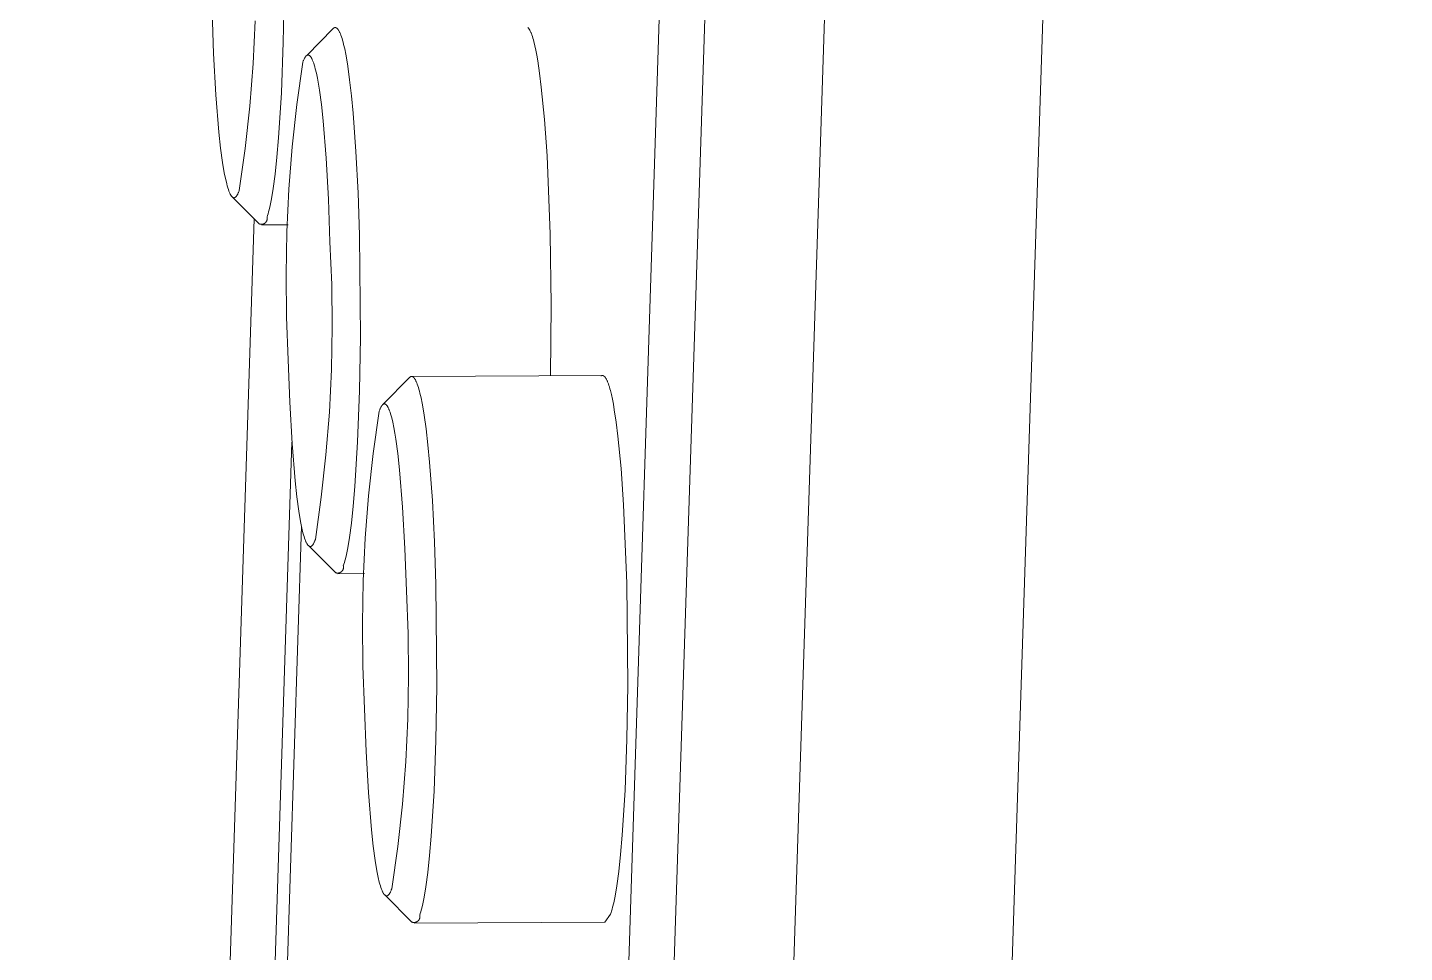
# Model space of a CAD drawing. Header units: millimetres. Extents: x 492 to 7139, y 278 to 5201.
# Drawn here: x 6151.29 to 6175.46, y 3296.74 to 3312.97 of the extents above; entities that cross this region are included whole.
import ezdxf

# ---------------------------------------------------------------- set-up
doc = ezdxf.new("R2010")
doc.units = ezdxf.units.MM
doc.layers.add('ZANO_R', color=7, linetype='Continuous', lineweight=0)

msp = doc.modelspace()

# ---------------------------------------------------------------- linework, layer by layer
at = {"layer": 'ZANO_R'}
for p, q in [((6168.821, 3512.785), (6157.357, 3157.392)), ((6158.049, 3154.169), (6169.523, 3509.694)), ((6175.463, 3508.997), (6163.938, 3153.459)), ((6160.119, 3153.435), (6171.612, 3508.985)), ((6155.797, 3313.651), (6155.781, 3312.711)), ((6154.558, 3312.51), (6154.532, 3313.254)), ((6155.288, 3313.083), (6155.252, 3312.336)), ((6156.659, 3312.952), (6156.661, 3312.954)), ((6156.661, 3312.954), (6156.664, 3312.956)), ((6156.664, 3312.956), (6156.666, 3312.958)), ((6156.666, 3312.958), (6156.668, 3312.959)), ((6156.668, 3312.959), (6156.67, 3312.961)), ((6156.67, 3312.961), (6156.673, 3312.962)), ((6156.673, 3312.962), (6156.675, 3312.963)), ((6156.675, 3312.963), (6156.677, 3312.964)), ((6156.677, 3312.964), (6156.679, 3312.965)), ((6156.679, 3312.965), (6156.682, 3312.966)), ((6156.682, 3312.966), (6156.684, 3312.966)), ((6156.684, 3312.966), (6156.686, 3312.967)), ((6156.686, 3312.967), (6156.688, 3312.967)), ((6156.688, 3312.967), (6156.691, 3312.967)), ((6156.691, 3312.967), (6156.693, 3312.967)), ((6156.693, 3312.967), (6156.695, 3312.967)), ((6156.695, 3312.967), (6156.697, 3312.967)), ((6156.697, 3312.967), (6156.7, 3312.966)), ((6156.7, 3312.966), (6156.702, 3312.966)), ((6156.702, 3312.966), (6156.704, 3312.965)), ((6156.704, 3312.965), (6156.707, 3312.964)), ((6156.707, 3312.964), (6156.709, 3312.964)), ((6156.709, 3312.964), (6156.711, 3312.962)), ((6156.711, 3312.962), (6156.714, 3312.961)), ((6156.714, 3312.961), (6156.716, 3312.96)), ((6156.716, 3312.96), (6156.718, 3312.958)), ((6156.718, 3312.958), (6156.72, 3312.957)), ((6156.72, 3312.957), (6156.723, 3312.955)), ((6156.723, 3312.955), (6156.725, 3312.953)), ((6160.077, 3312.966), (6160.074, 3312.968)), ((6160.079, 3312.964), (6160.077, 3312.966)), ((6160.081, 3312.961), (6160.079, 3312.964)), ((6160.083, 3312.959), (6160.081, 3312.961)), ((6160.085, 3312.956), (6160.083, 3312.959)), ((6160.088, 3312.954), (6160.085, 3312.956)), ((6156.193, 3312.479), (6156.655, 3312.948)), ((6156.655, 3312.948), (6156.657, 3312.95)), ((6156.657, 3312.95), (6156.659, 3312.952)), ((6156.725, 3312.953), (6156.727, 3312.951)), ((6156.727, 3312.951), (6156.73, 3312.949)), ((6156.73, 3312.949), (6156.732, 3312.946)), ((6156.732, 3312.946), (6156.734, 3312.944)), ((6156.734, 3312.944), (6156.737, 3312.941)), ((6156.737, 3312.941), (6156.739, 3312.938)), ((6156.739, 3312.938), (6156.741, 3312.935)), ((6156.741, 3312.935), (6156.744, 3312.932)), ((6156.744, 3312.932), (6156.746, 3312.929)), ((6156.746, 3312.929), (6156.749, 3312.925)), ((6156.749, 3312.925), (6156.751, 3312.922)), ((6156.751, 3312.922), (6156.753, 3312.918)), ((6156.753, 3312.918), (6156.756, 3312.914)), ((6156.756, 3312.914), (6156.76, 3312.906)), ((6156.76, 3312.906), (6156.765, 3312.897)), ((6156.765, 3312.897), (6156.77, 3312.888)), ((6156.77, 3312.888), (6156.774, 3312.878)), ((6156.774, 3312.878), (6156.779, 3312.867)), ((6156.779, 3312.867), (6156.784, 3312.856)), ((6156.784, 3312.856), (6156.793, 3312.831)), ((6156.793, 3312.831), (6156.803, 3312.804)), ((6156.803, 3312.804), (6156.812, 3312.775)), ((6156.812, 3312.775), (6156.822, 3312.743)), ((6156.822, 3312.743), (6156.831, 3312.709)), ((6160.09, 3312.951), (6160.088, 3312.954)), ((6160.092, 3312.948), (6160.09, 3312.951)), ((6160.094, 3312.945), (6160.092, 3312.948)), ((6160.096, 3312.941), (6160.094, 3312.945)), ((6160.101, 3312.935), (6160.096, 3312.941)), ((6160.105, 3312.927), (6160.101, 3312.935)), ((6160.11, 3312.919), (6160.105, 3312.927)), ((6160.114, 3312.911), (6160.11, 3312.919)), ((6160.118, 3312.902), (6160.114, 3312.911)), ((6160.123, 3312.893), (6160.118, 3312.902)), ((6160.127, 3312.883), (6160.123, 3312.893)), ((6160.132, 3312.872), (6160.127, 3312.883)), ((6160.136, 3312.861), (6160.132, 3312.872)), ((6160.145, 3312.837), (6160.136, 3312.861)), ((6160.154, 3312.811), (6160.145, 3312.837)), ((6160.162, 3312.783), (6160.154, 3312.811)), ((6160.171, 3312.753), (6160.162, 3312.783)), ((6160.18, 3312.72), (6160.171, 3312.753)), ((6160.197, 3312.649), (6160.18, 3312.72)), ((6154.598, 3311.787), (6154.558, 3312.51)), ((6155.781, 3312.711), (6155.748, 3311.819)), ((6156.182, 3312.469), (6156.185, 3312.471)), ((6156.185, 3312.471), (6156.187, 3312.473)), ((6156.187, 3312.473), (6156.189, 3312.475)), ((6156.189, 3312.475), (6156.191, 3312.476)), ((6156.191, 3312.476), (6156.194, 3312.478)), ((6156.194, 3312.478), (6156.196, 3312.479)), ((6156.196, 3312.479), (6156.198, 3312.481)), ((6156.198, 3312.481), (6156.2, 3312.482)), ((6156.2, 3312.482), (6156.203, 3312.483)), ((6156.203, 3312.483), (6156.205, 3312.484)), ((6156.205, 3312.484), (6156.207, 3312.484)), ((6156.207, 3312.484), (6156.209, 3312.485)), ((6156.209, 3312.485), (6156.212, 3312.485)), ((6156.212, 3312.485), (6156.214, 3312.486)), ((6156.214, 3312.486), (6156.216, 3312.486)), ((6156.216, 3312.486), (6156.219, 3312.486)), ((6156.219, 3312.486), (6156.221, 3312.485)), ((6156.221, 3312.485), (6156.223, 3312.485)), ((6156.223, 3312.485), (6156.225, 3312.484)), ((6156.225, 3312.484), (6156.228, 3312.484)), ((6156.228, 3312.484), (6156.23, 3312.483)), ((6156.23, 3312.483), (6156.232, 3312.482)), ((6156.232, 3312.482), (6156.235, 3312.481)), ((6156.235, 3312.481), (6156.237, 3312.479)), ((6156.237, 3312.479), (6156.239, 3312.478)), ((6156.239, 3312.478), (6156.242, 3312.476)), ((6156.242, 3312.476), (6156.244, 3312.474)), ((6156.244, 3312.474), (6156.246, 3312.472)), ((6156.246, 3312.472), (6156.249, 3312.47)), ((6156.831, 3312.709), (6156.84, 3312.672)), ((6156.84, 3312.672), (6156.859, 3312.591)), ((6156.859, 3312.591), (6156.877, 3312.501)), ((6156.877, 3312.501), (6156.895, 3312.401)), ((6160.215, 3312.569), (6160.197, 3312.649)), ((6160.232, 3312.481), (6160.215, 3312.569)), ((6160.248, 3312.384), (6160.232, 3312.481)), ((6155.252, 3312.336), (6155.192, 3311.59)), ((6156.021, 3311.618), (6156.125, 3312.359)), ((6156.125, 3312.359), (6156.133, 3312.381)), ((6156.133, 3312.381), (6156.137, 3312.391)), ((6156.137, 3312.391), (6156.142, 3312.401)), ((6156.142, 3312.401), (6156.146, 3312.411)), ((6156.146, 3312.411), (6156.15, 3312.419)), ((6156.15, 3312.419), (6156.154, 3312.428)), ((6156.154, 3312.428), (6156.158, 3312.435)), ((6156.158, 3312.435), (6156.161, 3312.439)), ((6156.161, 3312.439), (6156.163, 3312.443)), ((6156.163, 3312.443), (6156.165, 3312.446)), ((6156.165, 3312.446), (6156.167, 3312.449)), ((6156.167, 3312.449), (6156.169, 3312.453)), ((6156.169, 3312.453), (6156.171, 3312.456)), ((6156.171, 3312.456), (6156.174, 3312.458)), ((6156.174, 3312.458), (6156.176, 3312.461)), ((6156.176, 3312.461), (6156.178, 3312.464)), ((6156.178, 3312.464), (6156.18, 3312.466)), ((6156.18, 3312.466), (6156.182, 3312.469)), ((6156.249, 3312.47), (6156.251, 3312.468)), ((6156.251, 3312.468), (6156.253, 3312.465)), ((6156.253, 3312.465), (6156.256, 3312.463)), ((6156.256, 3312.463), (6156.258, 3312.46)), ((6156.258, 3312.46), (6156.26, 3312.457)), ((6156.26, 3312.457), (6156.263, 3312.454)), ((6156.263, 3312.454), (6156.265, 3312.45)), ((6156.265, 3312.45), (6156.268, 3312.447)), ((6156.268, 3312.447), (6156.27, 3312.443)), ((6156.27, 3312.443), (6156.272, 3312.439)), ((6156.272, 3312.439), (6156.275, 3312.435)), ((6156.275, 3312.435), (6156.277, 3312.431)), ((6156.277, 3312.431), (6156.282, 3312.422)), ((6156.282, 3312.422), (6156.286, 3312.413)), ((6156.286, 3312.413), (6156.291, 3312.402)), ((6156.291, 3312.402), (6156.296, 3312.391)), ((6156.296, 3312.391), (6156.301, 3312.38)), ((6156.301, 3312.38), (6156.305, 3312.368)), ((6156.305, 3312.368), (6156.315, 3312.341)), ((6156.315, 3312.341), (6156.324, 3312.311)), ((6156.324, 3312.311), (6156.334, 3312.279)), ((6156.334, 3312.279), (6156.343, 3312.244)), ((6156.343, 3312.244), (6156.362, 3312.165)), ((6156.895, 3312.401), (6156.912, 3312.292)), ((6156.912, 3312.292), (6156.946, 3312.047)), ((6160.281, 3312.168), (6160.248, 3312.384)), ((6156.362, 3312.165), (6156.38, 3312.076)), ((6156.38, 3312.076), (6156.398, 3311.976)), ((6156.946, 3312.047), (6156.978, 3311.771)), ((6160.311, 3311.922), (6160.281, 3312.168)), ((6154.651, 3311.134), (6154.598, 3311.787)), ((6155.748, 3311.819), (6155.699, 3311.031)), ((6156.398, 3311.976), (6156.416, 3311.866)), ((6156.416, 3311.866), (6156.45, 3311.616)), ((6156.978, 3311.771), (6157.007, 3311.466)), ((6160.366, 3311.356), (6160.311, 3311.922)), ((6155.192, 3311.59), (6155.111, 3310.847)), ((6155.939, 3310.875), (6156.021, 3311.618)), ((6156.45, 3311.616), (6156.481, 3311.331)), ((6156.481, 3311.331), (6156.535, 3310.677)), ((6157.007, 3311.466), (6157.057, 3310.793)), ((6160.411, 3310.716), (6160.366, 3311.356)), ((6154.682, 3310.849), (6154.651, 3311.134)), ((6155.699, 3311.031), (6155.669, 3310.691)), ((6154.716, 3310.6), (6154.682, 3310.849)), ((6155.111, 3310.847), (6155.006, 3310.106)), ((6155.88, 3310.129), (6155.939, 3310.875)), ((6157.057, 3310.793), (6157.095, 3310.066)), ((6154.734, 3310.489), (6154.716, 3310.6)), ((6155.669, 3310.691), (6155.637, 3310.393)), ((6156.535, 3310.677), (6156.575, 3309.953)), ((6160.468, 3309.342), (6160.411, 3310.716)), ((6154.752, 3310.389), (6154.734, 3310.489)), ((6154.77, 3310.3), (6154.752, 3310.389)), ((6154.789, 3310.222), (6154.77, 3310.3)), ((6155.637, 3310.393), (6155.603, 3310.14)), ((6154.798, 3310.187), (6154.789, 3310.222)), ((6154.808, 3310.154), (6154.798, 3310.187)), ((6154.817, 3310.125), (6154.808, 3310.154)), ((6154.826, 3310.098), (6154.817, 3310.125)), ((6154.831, 3310.086), (6154.826, 3310.098)), ((6154.836, 3310.074), (6154.831, 3310.086)), ((6154.841, 3310.063), (6154.836, 3310.074)), ((6154.845, 3310.053), (6154.841, 3310.063)), ((6154.85, 3310.043), (6154.845, 3310.053)), ((6154.986, 3310.055), (6154.982, 3310.046)), ((6154.99, 3310.064), (6154.986, 3310.055)), ((6154.994, 3310.074), (6154.99, 3310.064)), ((6154.998, 3310.084), (6154.994, 3310.074)), ((6155.006, 3310.106), (6154.998, 3310.084)), ((6155.603, 3310.14), (6155.586, 3310.029)), ((6155.843, 3309.381), (6155.88, 3310.129)), ((6157.095, 3310.066), (6157.12, 3309.326)), ((6154.855, 3310.035), (6154.85, 3310.043)), ((6154.857, 3310.03), (6154.855, 3310.035)), ((6154.86, 3310.026), (6154.857, 3310.03)), ((6154.862, 3310.023), (6154.86, 3310.026)), ((6154.864, 3310.019), (6154.862, 3310.023)), ((6154.867, 3310.015), (6154.864, 3310.019)), ((6154.869, 3310.012), (6154.867, 3310.015)), ((6154.871, 3310.009), (6154.869, 3310.012)), ((6154.874, 3310.006), (6154.871, 3310.009)), ((6154.876, 3310.003), (6154.874, 3310.006)), ((6154.878, 3310), (6154.876, 3310.003)), ((6154.881, 3309.998), (6154.878, 3310)), ((6154.883, 3309.996), (6154.881, 3309.998)), ((6155.358, 3309.522), (6154.883, 3309.996)), ((6154.885, 3309.993), (6154.883, 3309.996)), ((6154.888, 3309.991), (6154.885, 3309.993)), ((6154.89, 3309.99), (6154.888, 3309.991)), ((6154.892, 3309.988), (6154.89, 3309.99)), ((6154.895, 3309.986), (6154.892, 3309.988)), ((6154.897, 3309.985), (6154.895, 3309.986)), ((6154.899, 3309.984), (6154.897, 3309.985)), ((6154.902, 3309.983), (6154.899, 3309.984)), ((6154.904, 3309.982), (6154.902, 3309.983)), ((6154.906, 3309.981), (6154.904, 3309.982)), ((6154.909, 3309.981), (6154.906, 3309.981)), ((6154.911, 3309.98), (6154.909, 3309.981)), ((6154.913, 3309.98), (6154.911, 3309.98)), ((6154.916, 3309.98), (6154.913, 3309.98)), ((6154.918, 3309.98), (6154.916, 3309.98)), ((6154.92, 3309.98), (6154.918, 3309.98)), ((6154.922, 3309.981), (6154.92, 3309.98)), ((6154.925, 3309.981), (6154.922, 3309.981)), ((6154.927, 3309.982), (6154.925, 3309.981)), ((6154.929, 3309.983), (6154.927, 3309.982)), ((6154.931, 3309.984), (6154.929, 3309.983)), ((6154.934, 3309.985), (6154.931, 3309.984)), ((6154.936, 3309.986), (6154.934, 3309.985)), ((6154.938, 3309.988), (6154.936, 3309.986)), ((6154.94, 3309.989), (6154.938, 3309.988)), ((6154.943, 3309.991), (6154.94, 3309.989)), ((6154.945, 3309.993), (6154.943, 3309.991)), ((6154.947, 3309.995), (6154.945, 3309.993)), ((6154.949, 3309.997), (6154.947, 3309.995)), ((6154.951, 3309.999), (6154.949, 3309.997)), ((6154.954, 3310.002), (6154.951, 3309.999)), ((6154.956, 3310.004), (6154.954, 3310.002)), ((6154.958, 3310.007), (6154.956, 3310.004)), ((6154.96, 3310.01), (6154.958, 3310.007)), ((6154.962, 3310.013), (6154.96, 3310.01)), ((6154.965, 3310.016), (6154.962, 3310.013)), ((6154.967, 3310.019), (6154.965, 3310.016)), ((6154.969, 3310.023), (6154.967, 3310.019)), ((6154.971, 3310.026), (6154.969, 3310.023)), ((6154.973, 3310.03), (6154.971, 3310.026)), ((6154.977, 3310.038), (6154.973, 3310.03)), ((6154.982, 3310.046), (6154.977, 3310.038)), ((6155.55, 3309.843), (6155.532, 3309.766)), ((6155.568, 3309.931), (6155.55, 3309.843)), ((6155.586, 3310.029), (6155.568, 3309.931)), ((6156.575, 3309.953), (6156.601, 3309.208)), ((6155.269, 3309.611), (6151.292, 3185.685)), ((6155.487, 3309.567), (6155.488, 3309.57)), ((6155.488, 3309.57), (6155.49, 3309.574)), ((6155.49, 3309.574), (6155.491, 3309.577)), ((6155.491, 3309.577), (6155.493, 3309.58)), ((6155.493, 3309.58), (6155.494, 3309.583)), ((6155.494, 3309.583), (6155.495, 3309.587)), ((6155.495, 3309.587), (6155.496, 3309.59)), ((6155.505, 3309.67), (6155.496, 3309.644)), ((6155.497, 3309.64), (6155.496, 3309.644)), ((6155.496, 3309.59), (6155.497, 3309.594)), ((6155.498, 3309.637), (6155.497, 3309.64)), ((6155.497, 3309.594), (6155.498, 3309.597)), ((6155.499, 3309.633), (6155.498, 3309.637)), ((6155.498, 3309.601), (6155.499, 3309.604)), ((6155.498, 3309.597), (6155.498, 3309.601)), ((6155.499, 3309.63), (6155.499, 3309.633)), ((6155.499, 3309.626), (6155.499, 3309.63)), ((6155.5, 3309.622), (6155.499, 3309.626)), ((6155.499, 3309.608), (6155.5, 3309.612)), ((6155.499, 3309.604), (6155.499, 3309.608)), ((6155.5, 3309.619), (6155.5, 3309.622)), ((6155.5, 3309.615), (6155.5, 3309.619)), ((6155.5, 3309.612), (6155.5, 3309.615)), ((6155.514, 3309.7), (6155.505, 3309.67)), ((6155.523, 3309.731), (6155.514, 3309.7)), ((6155.532, 3309.766), (6155.523, 3309.731)), ((6155.359, 3309.521), (6155.363, 3309.52)), ((6155.363, 3309.52), (6155.366, 3309.519)), ((6155.366, 3309.519), (6155.37, 3309.518)), ((6155.37, 3309.518), (6155.373, 3309.517)), ((6155.373, 3309.517), (6155.377, 3309.516)), ((6155.377, 3309.516), (6155.38, 3309.515)), ((6155.38, 3309.515), (6155.384, 3309.515)), ((6155.384, 3309.515), (6155.387, 3309.515)), ((6155.387, 3309.515), (6155.391, 3309.514)), ((6155.391, 3309.514), (6155.395, 3309.514)), ((6155.395, 3309.514), (6155.398, 3309.514)), ((6155.398, 3309.514), (6155.402, 3309.514)), ((6155.867, 3309.506), (6155.401, 3309.504)), ((6155.402, 3309.514), (6155.405, 3309.515)), ((6155.405, 3309.515), (6155.409, 3309.515)), ((6155.409, 3309.515), (6155.412, 3309.515)), ((6155.412, 3309.515), (6155.416, 3309.516)), ((6155.416, 3309.516), (6155.419, 3309.517)), ((6155.419, 3309.517), (6155.423, 3309.518)), ((6155.423, 3309.518), (6155.426, 3309.519)), ((6155.426, 3309.519), (6155.43, 3309.52)), ((6155.43, 3309.52), (6155.433, 3309.521)), ((6155.433, 3309.521), (6155.437, 3309.522)), ((6155.437, 3309.522), (6155.44, 3309.524)), ((6155.44, 3309.524), (6155.443, 3309.525)), ((6155.443, 3309.525), (6155.446, 3309.527)), ((6155.446, 3309.527), (6155.449, 3309.529)), ((6155.449, 3309.529), (6155.452, 3309.531)), ((6155.452, 3309.531), (6155.455, 3309.533)), ((6155.455, 3309.533), (6155.458, 3309.535)), ((6155.458, 3309.535), (6155.461, 3309.537)), ((6155.461, 3309.537), (6155.464, 3309.539)), ((6155.464, 3309.539), (6155.467, 3309.542)), ((6155.467, 3309.542), (6155.469, 3309.544)), ((6155.469, 3309.544), (6155.472, 3309.547)), ((6155.472, 3309.547), (6155.474, 3309.55)), ((6155.474, 3309.55), (6155.476, 3309.552)), ((6155.476, 3309.552), (6155.479, 3309.555)), ((6155.479, 3309.555), (6155.481, 3309.558)), ((6155.481, 3309.558), (6155.483, 3309.561)), ((6155.483, 3309.561), (6155.485, 3309.564)), ((6155.485, 3309.564), (6155.487, 3309.567)), ((6155.829, 3308.633), (6155.843, 3309.381)), ((6160.486, 3308.099), (6160.468, 3309.342)), ((6156.601, 3309.208), (6156.632, 3308.46)), ((6157.12, 3309.326), (6157.136, 3307.532)), ((6155.838, 3307.885), (6155.829, 3308.633)), ((6156.632, 3308.46), (6156.641, 3307.712)), ((6155.869, 3307.137), (6155.838, 3307.885)), ((6160.475, 3306.856), (6160.486, 3308.099)), ((6156.641, 3307.712), (6156.627, 3306.964)), ((6157.136, 3307.532), (6157.121, 3306.592)), ((6155.895, 3306.393), (6155.869, 3307.137)), ((6156.627, 3306.964), (6156.591, 3306.216)), ((6157.533, 3306.355), (6157.996, 3306.825)), ((6157.996, 3306.825), (6157.998, 3306.827)), ((6157.998, 3306.827), (6158, 3306.829)), ((6158, 3306.829), (6158.002, 3306.831)), ((6158.002, 3306.831), (6158.004, 3306.833)), ((6158.004, 3306.833), (6158.007, 3306.834)), ((6158.007, 3306.834), (6158.009, 3306.836)), ((6158.009, 3306.836), (6158.011, 3306.837)), ((6158.011, 3306.837), (6158.013, 3306.838)), ((6158.013, 3306.838), (6158.016, 3306.84)), ((6158.016, 3306.84), (6158.018, 3306.841)), ((6158.018, 3306.841), (6158.02, 3306.841)), ((6158.02, 3306.841), (6158.022, 3306.842)), ((6158.022, 3306.842), (6158.025, 3306.843)), ((6158.025, 3306.843), (6158.027, 3306.843)), ((6158.027, 3306.843), (6158.029, 3306.844)), ((6158.029, 3306.844), (6158.031, 3306.844)), ((6158.031, 3306.844), (6158.034, 3306.844)), ((6158.034, 3306.844), (6158.036, 3306.844)), ((6158.036, 3306.844), (6158.038, 3306.843)), ((6158.038, 3306.843), (6158.041, 3306.843)), ((6158.039, 3306.844), (6161.384, 3306.86)), ((6158.041, 3306.843), (6158.043, 3306.843)), ((6158.043, 3306.843), (6158.045, 3306.842)), ((6158.045, 3306.842), (6158.047, 3306.841)), ((6158.047, 3306.841), (6158.05, 3306.84)), ((6158.05, 3306.84), (6158.052, 3306.839)), ((6158.052, 3306.839), (6158.054, 3306.838)), ((6158.054, 3306.838), (6158.057, 3306.837)), ((6158.057, 3306.837), (6158.059, 3306.835)), ((6158.059, 3306.835), (6158.061, 3306.833)), ((6158.061, 3306.833), (6158.064, 3306.832)), ((6158.064, 3306.832), (6158.066, 3306.83)), ((6158.066, 3306.83), (6158.068, 3306.828)), ((6158.068, 3306.828), (6158.071, 3306.825)), ((6158.071, 3306.825), (6158.073, 3306.823)), ((6158.073, 3306.823), (6158.075, 3306.82)), ((6158.075, 3306.82), (6158.078, 3306.818)), ((6158.078, 3306.818), (6158.08, 3306.815)), ((6158.08, 3306.815), (6158.082, 3306.812)), ((6158.082, 3306.812), (6158.085, 3306.809)), ((6158.085, 3306.809), (6158.087, 3306.805)), ((6158.087, 3306.805), (6158.089, 3306.802)), ((6158.089, 3306.802), (6158.092, 3306.798)), ((6158.092, 3306.798), (6158.094, 3306.795)), ((6158.094, 3306.795), (6158.097, 3306.791)), ((6158.097, 3306.791), (6158.101, 3306.783)), ((6158.101, 3306.783), (6158.106, 3306.774)), ((6158.106, 3306.774), (6158.111, 3306.764)), ((6158.111, 3306.764), (6158.115, 3306.754)), ((6158.115, 3306.754), (6158.12, 3306.744)), ((6158.12, 3306.744), (6158.125, 3306.732)), ((6158.125, 3306.732), (6158.134, 3306.708)), ((6158.134, 3306.708), (6158.144, 3306.681)), ((6158.144, 3306.681), (6158.153, 3306.652)), ((6161.36, 3306.853), (6161.359, 3306.852)), ((6161.362, 3306.854), (6161.36, 3306.853)), ((6161.363, 3306.854), (6161.362, 3306.854)), ((6161.364, 3306.855), (6161.363, 3306.854)), ((6161.366, 3306.856), (6161.364, 3306.855)), ((6161.367, 3306.856), (6161.366, 3306.856)), ((6161.368, 3306.857), (6161.367, 3306.856)), ((6161.37, 3306.858), (6161.368, 3306.857)), ((6161.371, 3306.858), (6161.37, 3306.858)), ((6161.373, 3306.859), (6161.371, 3306.858)), ((6161.374, 3306.859), (6161.373, 3306.859)), ((6161.376, 3306.859), (6161.374, 3306.859)), ((6161.377, 3306.86), (6161.376, 3306.859)), ((6161.379, 3306.86), (6161.377, 3306.86)), ((6161.386, 3306.86), (6161.384, 3306.86)), ((6161.388, 3306.86), (6161.386, 3306.86)), ((6161.39, 3306.86), (6161.388, 3306.86)), ((6161.392, 3306.859), (6161.39, 3306.86)), ((6161.394, 3306.859), (6161.392, 3306.859)), ((6161.396, 3306.858), (6161.394, 3306.859)), ((6161.399, 3306.857), (6161.396, 3306.858)), ((6161.401, 3306.856), (6161.399, 3306.857)), ((6161.403, 3306.855), (6161.401, 3306.856)), ((6161.405, 3306.854), (6161.403, 3306.855)), ((6161.407, 3306.853), (6161.405, 3306.854)), ((6161.409, 3306.851), (6161.407, 3306.853)), ((6161.412, 3306.85), (6161.409, 3306.851)), ((6161.414, 3306.848), (6161.412, 3306.85)), ((6161.416, 3306.846), (6161.414, 3306.848)), ((6161.418, 3306.845), (6161.416, 3306.846)), ((6161.42, 3306.842), (6161.418, 3306.845)), ((6161.423, 3306.84), (6161.42, 3306.842)), ((6161.425, 3306.838), (6161.423, 3306.84)), ((6161.427, 3306.836), (6161.425, 3306.838)), ((6161.429, 3306.833), (6161.427, 3306.836)), ((6161.431, 3306.83), (6161.429, 3306.833)), ((6161.434, 3306.827), (6161.431, 3306.83)), ((6161.436, 3306.825), (6161.434, 3306.827)), ((6161.438, 3306.821), (6161.436, 3306.825)), ((6161.44, 3306.818), (6161.438, 3306.821)), ((6161.445, 3306.811), (6161.44, 3306.818)), ((6161.449, 3306.804), (6161.445, 3306.811)), ((6161.453, 3306.796), (6161.449, 3306.804)), ((6161.458, 3306.788), (6161.453, 3306.796)), ((6161.462, 3306.779), (6161.458, 3306.788)), ((6161.467, 3306.769), (6161.462, 3306.779)), ((6161.471, 3306.759), (6161.467, 3306.769)), ((6161.475, 3306.749), (6161.471, 3306.759)), ((6161.48, 3306.738), (6161.475, 3306.749)), ((6161.489, 3306.714), (6161.48, 3306.738)), ((6161.498, 3306.688), (6161.489, 3306.714)), ((6161.506, 3306.66), (6161.498, 3306.688)), ((6157.121, 3306.592), (6157.087, 3305.698)), ((6158.153, 3306.652), (6158.163, 3306.62)), ((6158.163, 3306.62), (6158.172, 3306.585)), ((6158.172, 3306.585), (6158.181, 3306.549)), ((6158.181, 3306.549), (6158.2, 3306.468)), ((6158.2, 3306.468), (6158.218, 3306.377)), ((6161.515, 3306.629), (6161.506, 3306.66)), ((6161.524, 3306.597), (6161.515, 3306.629)), ((6161.541, 3306.525), (6161.524, 3306.597)), ((6161.559, 3306.445), (6161.541, 3306.525)), ((6161.576, 3306.357), (6161.559, 3306.445)), ((6155.935, 3305.669), (6155.895, 3306.393)), ((6156.591, 3306.216), (6156.531, 3305.47)), ((6157.361, 3305.494), (6157.466, 3306.236)), ((6157.466, 3306.236), (6157.474, 3306.258)), ((6157.474, 3306.258), (6157.478, 3306.268)), ((6157.478, 3306.268), (6157.482, 3306.278)), ((6157.482, 3306.278), (6157.486, 3306.287)), ((6157.486, 3306.287), (6157.49, 3306.296)), ((6157.49, 3306.296), (6157.495, 3306.304)), ((6157.495, 3306.304), (6157.499, 3306.312)), ((6157.499, 3306.312), (6157.501, 3306.315)), ((6157.501, 3306.315), (6157.503, 3306.319)), ((6157.503, 3306.319), (6157.505, 3306.322)), ((6157.505, 3306.322), (6157.508, 3306.326)), ((6157.508, 3306.326), (6157.51, 3306.329)), ((6157.51, 3306.329), (6157.512, 3306.332)), ((6157.512, 3306.332), (6157.514, 3306.335)), ((6157.514, 3306.335), (6157.516, 3306.337)), ((6157.516, 3306.337), (6157.519, 3306.34)), ((6157.519, 3306.34), (6157.521, 3306.343)), ((6157.521, 3306.343), (6157.523, 3306.345)), ((6157.523, 3306.345), (6157.525, 3306.347)), ((6157.525, 3306.347), (6157.527, 3306.349)), ((6157.527, 3306.349), (6157.53, 3306.351)), ((6157.53, 3306.351), (6157.532, 3306.353)), ((6157.532, 3306.353), (6157.534, 3306.354)), ((6157.534, 3306.354), (6157.536, 3306.356)), ((6157.536, 3306.356), (6157.539, 3306.357)), ((6157.539, 3306.357), (6157.541, 3306.358)), ((6157.541, 3306.358), (6157.543, 3306.359)), ((6157.543, 3306.359), (6157.545, 3306.36)), ((6157.545, 3306.36), (6157.548, 3306.361)), ((6157.548, 3306.361), (6157.55, 3306.361)), ((6157.55, 3306.361), (6157.552, 3306.361)), ((6157.552, 3306.361), (6157.555, 3306.362)), ((6157.555, 3306.362), (6157.557, 3306.362)), ((6157.557, 3306.362), (6157.559, 3306.362)), ((6157.559, 3306.362), (6157.561, 3306.361)), ((6157.561, 3306.361), (6157.564, 3306.361)), ((6157.564, 3306.361), (6157.566, 3306.361)), ((6157.566, 3306.361), (6157.568, 3306.36)), ((6157.568, 3306.36), (6157.571, 3306.359)), ((6157.571, 3306.359), (6157.573, 3306.358)), ((6157.573, 3306.358), (6157.575, 3306.357)), ((6157.575, 3306.357), (6157.578, 3306.355)), ((6157.578, 3306.355), (6157.58, 3306.354)), ((6157.58, 3306.354), (6157.582, 3306.352)), ((6157.582, 3306.352), (6157.585, 3306.35)), ((6157.585, 3306.35), (6157.587, 3306.348)), ((6157.587, 3306.348), (6157.589, 3306.346)), ((6157.589, 3306.346), (6157.592, 3306.344)), ((6157.592, 3306.344), (6157.594, 3306.341)), ((6157.594, 3306.341), (6157.596, 3306.339)), ((6157.596, 3306.339), (6157.599, 3306.336)), ((6157.599, 3306.336), (6157.601, 3306.333)), ((6157.601, 3306.333), (6157.604, 3306.33)), ((6157.604, 3306.33), (6157.606, 3306.326)), ((6157.606, 3306.326), (6157.608, 3306.323)), ((6157.608, 3306.323), (6157.611, 3306.319)), ((6157.611, 3306.319), (6157.613, 3306.315)), ((6157.613, 3306.315), (6157.615, 3306.311)), ((6157.615, 3306.311), (6157.618, 3306.307)), ((6157.618, 3306.307), (6157.622, 3306.298)), ((6157.622, 3306.298), (6157.627, 3306.288)), ((6157.627, 3306.288), (6157.632, 3306.278)), ((6157.632, 3306.278), (6157.637, 3306.267)), ((6157.637, 3306.267), (6157.641, 3306.256)), ((6157.641, 3306.256), (6157.646, 3306.243)), ((6157.646, 3306.243), (6157.656, 3306.216)), ((6157.656, 3306.216), (6157.665, 3306.187)), ((6157.665, 3306.187), (6157.675, 3306.155)), ((6158.218, 3306.377), (6158.236, 3306.277)), ((6158.236, 3306.277), (6158.254, 3306.167)), ((6161.592, 3306.26), (6161.576, 3306.357)), ((6161.625, 3306.044), (6161.592, 3306.26)), ((6157.675, 3306.155), (6157.684, 3306.119)), ((6157.684, 3306.119), (6157.703, 3306.041)), ((6157.703, 3306.041), (6157.721, 3305.951)), ((6157.721, 3305.951), (6157.739, 3305.851)), ((6158.254, 3306.167), (6158.288, 3305.923)), ((6161.656, 3305.798), (6161.625, 3306.044)), ((6157.739, 3305.851), (6157.757, 3305.741)), ((6157.757, 3305.741), (6157.791, 3305.49)), ((6158.288, 3305.923), (6158.319, 3305.646)), ((6161.711, 3305.231), (6161.656, 3305.798)), ((6151.977, 3182.486), (6155.934, 3305.693)), ((6155.989, 3305.015), (6155.935, 3305.669)), ((6156.531, 3305.47), (6156.449, 3304.726)), ((6157.087, 3305.698), (6157.038, 3304.91)), ((6157.279, 3304.75), (6157.361, 3305.494)), ((6157.791, 3305.49), (6157.822, 3305.205)), ((6158.319, 3305.646), (6158.349, 3305.341)), ((6158.349, 3305.341), (6158.399, 3304.666)), ((6161.756, 3304.59), (6161.711, 3305.231)), ((6156.02, 3304.73), (6155.989, 3305.015)), ((6157.822, 3305.205), (6157.876, 3304.55)), ((6157.038, 3304.91), (6157.009, 3304.57)), ((6157.22, 3304.004), (6157.279, 3304.75)), ((6156.054, 3304.48), (6156.02, 3304.73)), ((6156.449, 3304.726), (6156.345, 3303.985)), ((6157.009, 3304.57), (6156.977, 3304.272)), ((6157.876, 3304.55), (6157.916, 3303.825)), ((6158.399, 3304.666), (6158.436, 3303.939)), ((6161.813, 3303.214), (6161.756, 3304.59)), ((6156.072, 3304.37), (6156.054, 3304.48)), ((6156.09, 3304.27), (6156.072, 3304.37)), ((6156.108, 3304.18), (6156.09, 3304.27)), ((6156.977, 3304.272), (6156.943, 3304.018)), ((6156.1, 3304.218), (6152.188, 3182.395)), ((6156.127, 3304.102), (6156.108, 3304.18)), ((6156.136, 3304.067), (6156.127, 3304.102)), ((6156.146, 3304.034), (6156.136, 3304.067)), ((6156.155, 3304.005), (6156.146, 3304.034)), ((6156.943, 3304.018), (6156.925, 3303.908)), ((6156.165, 3303.978), (6156.155, 3304.005)), ((6156.169, 3303.966), (6156.165, 3303.978)), ((6156.174, 3303.954), (6156.169, 3303.966)), ((6156.179, 3303.943), (6156.174, 3303.954)), ((6156.184, 3303.933), (6156.179, 3303.943)), ((6156.188, 3303.923), (6156.184, 3303.933)), ((6156.193, 3303.914), (6156.188, 3303.923)), ((6156.195, 3303.91), (6156.193, 3303.914)), ((6156.198, 3303.906), (6156.195, 3303.91)), ((6156.2, 3303.902), (6156.198, 3303.906)), ((6156.203, 3303.898), (6156.2, 3303.902)), ((6156.205, 3303.895), (6156.203, 3303.898)), ((6156.207, 3303.892), (6156.205, 3303.895)), ((6156.21, 3303.888), (6156.207, 3303.892)), ((6156.212, 3303.885), (6156.21, 3303.888)), ((6156.214, 3303.883), (6156.212, 3303.885)), ((6156.217, 3303.88), (6156.214, 3303.883)), ((6156.219, 3303.877), (6156.217, 3303.88)), ((6156.221, 3303.875), (6156.219, 3303.877)), ((6156.697, 3303.401), (6156.221, 3303.875)), ((6156.224, 3303.873), (6156.221, 3303.875)), ((6156.226, 3303.871), (6156.224, 3303.873)), ((6156.228, 3303.869), (6156.226, 3303.871)), ((6156.231, 3303.867), (6156.228, 3303.869)), ((6156.233, 3303.866), (6156.231, 3303.867)), ((6156.235, 3303.864), (6156.233, 3303.866)), ((6156.238, 3303.863), (6156.235, 3303.864)), ((6156.24, 3303.862), (6156.238, 3303.863)), ((6156.242, 3303.861), (6156.24, 3303.862)), ((6156.245, 3303.861), (6156.242, 3303.861)), ((6156.247, 3303.86), (6156.245, 3303.861)), ((6156.249, 3303.86), (6156.247, 3303.86)), ((6156.252, 3303.859), (6156.249, 3303.86)), ((6156.254, 3303.859), (6156.252, 3303.859)), ((6156.256, 3303.859), (6156.254, 3303.859)), ((6156.258, 3303.86), (6156.256, 3303.859)), ((6156.261, 3303.86), (6156.258, 3303.86)), ((6156.263, 3303.861), (6156.261, 3303.86)), ((6156.265, 3303.861), (6156.263, 3303.861)), ((6156.268, 3303.862), (6156.265, 3303.861)), ((6156.27, 3303.863), (6156.268, 3303.862)), ((6156.272, 3303.864), (6156.27, 3303.863)), ((6156.274, 3303.865), (6156.272, 3303.864)), ((6156.277, 3303.867), (6156.274, 3303.865)), ((6156.279, 3303.868), (6156.277, 3303.867)), ((6156.281, 3303.87), (6156.279, 3303.868)), ((6156.283, 3303.872), (6156.281, 3303.87)), ((6156.285, 3303.874), (6156.283, 3303.872)), ((6156.288, 3303.876), (6156.285, 3303.874)), ((6156.29, 3303.879), (6156.288, 3303.876)), ((6156.292, 3303.881), (6156.29, 3303.879)), ((6156.294, 3303.884), (6156.292, 3303.881)), ((6156.296, 3303.886), (6156.294, 3303.884)), ((6156.299, 3303.889), (6156.296, 3303.886)), ((6156.301, 3303.892), (6156.299, 3303.889)), ((6156.303, 3303.895), (6156.301, 3303.892)), ((6156.305, 3303.899), (6156.303, 3303.895)), ((6156.307, 3303.902), (6156.305, 3303.899)), ((6156.309, 3303.906), (6156.307, 3303.902)), ((6156.312, 3303.909), (6156.309, 3303.906)), ((6156.316, 3303.917), (6156.312, 3303.909)), ((6156.32, 3303.925), (6156.316, 3303.917)), ((6156.324, 3303.934), (6156.32, 3303.925)), ((6156.329, 3303.943), (6156.324, 3303.934)), ((6156.333, 3303.953), (6156.329, 3303.943)), ((6156.337, 3303.963), (6156.333, 3303.953)), ((6156.345, 3303.985), (6156.337, 3303.963)), ((6156.907, 3303.809), (6156.889, 3303.721)), ((6156.925, 3303.908), (6156.907, 3303.809)), ((6157.183, 3303.256), (6157.22, 3304.004)), ((6157.916, 3303.825), (6157.942, 3303.08)), ((6158.436, 3303.939), (6158.462, 3303.197)), ((6156.844, 3303.549), (6156.835, 3303.522)), ((6156.853, 3303.578), (6156.844, 3303.549)), ((6156.862, 3303.61), (6156.853, 3303.578)), ((6156.871, 3303.644), (6156.862, 3303.61)), ((6156.889, 3303.721), (6156.871, 3303.644)), ((6156.698, 3303.4), (6156.701, 3303.399)), ((6156.701, 3303.399), (6156.705, 3303.398)), ((6156.705, 3303.398), (6156.708, 3303.397)), ((6156.708, 3303.397), (6156.712, 3303.396)), ((6156.712, 3303.396), (6156.715, 3303.395)), ((6156.715, 3303.395), (6156.719, 3303.394)), ((6156.719, 3303.394), (6156.722, 3303.394)), ((6156.722, 3303.394), (6156.726, 3303.393)), ((6156.726, 3303.393), (6156.73, 3303.393)), ((6156.73, 3303.393), (6156.733, 3303.393)), ((6156.733, 3303.393), (6156.737, 3303.393)), ((6156.737, 3303.393), (6156.74, 3303.393)), ((6157.207, 3303.385), (6156.739, 3303.382)), ((6156.74, 3303.393), (6156.744, 3303.393)), ((6156.744, 3303.393), (6156.748, 3303.394)), ((6156.748, 3303.394), (6156.751, 3303.394)), ((6156.751, 3303.394), (6156.755, 3303.395)), ((6156.755, 3303.395), (6156.758, 3303.396)), ((6156.758, 3303.396), (6156.762, 3303.396)), ((6156.762, 3303.396), (6156.765, 3303.397)), ((6156.765, 3303.397), (6156.769, 3303.399)), ((6156.769, 3303.399), (6156.772, 3303.4)), ((6156.772, 3303.4), (6156.775, 3303.401)), ((6156.775, 3303.401), (6156.779, 3303.403)), ((6156.779, 3303.403), (6156.782, 3303.404)), ((6156.782, 3303.404), (6156.785, 3303.406)), ((6156.785, 3303.406), (6156.788, 3303.408)), ((6156.788, 3303.408), (6156.791, 3303.409)), ((6156.791, 3303.409), (6156.794, 3303.411)), ((6156.794, 3303.411), (6156.797, 3303.414)), ((6156.797, 3303.414), (6156.8, 3303.416)), ((6156.8, 3303.416), (6156.803, 3303.418)), ((6156.803, 3303.418), (6156.805, 3303.42)), ((6156.805, 3303.42), (6156.808, 3303.423)), ((6156.808, 3303.423), (6156.81, 3303.426)), ((6156.81, 3303.426), (6156.813, 3303.428)), ((6156.813, 3303.428), (6156.815, 3303.431)), ((6156.815, 3303.431), (6156.817, 3303.434)), ((6156.817, 3303.434), (6156.82, 3303.437)), ((6156.82, 3303.437), (6156.822, 3303.44)), ((6156.822, 3303.44), (6156.824, 3303.443)), ((6156.824, 3303.443), (6156.825, 3303.446)), ((6156.825, 3303.446), (6156.827, 3303.449)), ((6156.827, 3303.449), (6156.829, 3303.452)), ((6156.829, 3303.452), (6156.83, 3303.455)), ((6156.83, 3303.455), (6156.832, 3303.459)), ((6156.832, 3303.459), (6156.833, 3303.462)), ((6156.833, 3303.462), (6156.834, 3303.466)), ((6156.834, 3303.466), (6156.835, 3303.469)), ((6156.836, 3303.519), (6156.835, 3303.522)), ((6156.835, 3303.469), (6156.836, 3303.472)), ((6156.837, 3303.515), (6156.836, 3303.519)), ((6156.836, 3303.472), (6156.837, 3303.476)), ((6156.838, 3303.512), (6156.837, 3303.515)), ((6156.837, 3303.479), (6156.838, 3303.483)), ((6156.837, 3303.476), (6156.837, 3303.479)), ((6156.838, 3303.508), (6156.838, 3303.512)), ((6156.838, 3303.505), (6156.838, 3303.508)), ((6156.839, 3303.501), (6156.838, 3303.505)), ((6156.838, 3303.49), (6156.839, 3303.494)), ((6156.838, 3303.487), (6156.838, 3303.49)), ((6156.838, 3303.483), (6156.838, 3303.487)), ((6156.839, 3303.497), (6156.839, 3303.501)), ((6156.839, 3303.494), (6156.839, 3303.497)), ((6157.169, 3302.507), (6157.183, 3303.256)), ((6157.942, 3303.08), (6157.974, 3302.332)), ((6158.462, 3303.197), (6158.478, 3301.402)), ((6161.829, 3301.419), (6161.813, 3303.214)), ((6157.178, 3301.758), (6157.169, 3302.507)), ((6157.974, 3302.332), (6157.982, 3301.583)), ((6157.209, 3301.01), (6157.178, 3301.758)), ((6157.982, 3301.583), (6157.969, 3300.834)), ((6158.478, 3301.402), (6158.462, 3300.461)), ((6161.814, 3300.478), (6161.829, 3301.419)), ((6157.235, 3300.265), (6157.209, 3301.01)), ((6157.969, 3300.834), (6157.932, 3300.086)), ((6158.462, 3300.461), (6158.429, 3299.567)), ((6161.78, 3299.584), (6161.814, 3300.478)), ((6157.276, 3299.541), (6157.235, 3300.265)), ((6157.932, 3300.086), (6157.872, 3299.34)), ((6157.329, 3298.886), (6157.276, 3299.541)), ((6158.429, 3299.567), (6158.38, 3298.778)), ((6161.731, 3298.795), (6161.78, 3299.584)), ((6157.872, 3299.34), (6157.79, 3298.595)), ((6157.361, 3298.601), (6157.329, 3298.886)), ((6158.38, 3298.778), (6158.35, 3298.438)), ((6161.701, 3298.455), (6161.731, 3298.795)), ((6157.394, 3298.35), (6157.361, 3298.601)), ((6157.79, 3298.595), (6157.686, 3297.854)), ((6161.669, 3298.157), (6161.701, 3298.455)), ((6157.412, 3298.24), (6157.394, 3298.35)), ((6157.43, 3298.139), (6157.412, 3298.24)), ((6158.35, 3298.438), (6158.318, 3298.14)), ((6157.449, 3298.05), (6157.43, 3298.139)), ((6157.467, 3297.971), (6157.449, 3298.05)), ((6157.477, 3297.936), (6157.467, 3297.971)), ((6158.318, 3298.14), (6158.284, 3297.886)), ((6161.635, 3297.903), (6161.669, 3298.157)), ((6157.486, 3297.904), (6157.477, 3297.936)), ((6157.496, 3297.874), (6157.486, 3297.904)), ((6157.505, 3297.847), (6157.496, 3297.874)), ((6157.51, 3297.835), (6157.505, 3297.847)), ((6157.515, 3297.823), (6157.51, 3297.835)), ((6157.519, 3297.812), (6157.515, 3297.823)), ((6157.524, 3297.802), (6157.519, 3297.812)), ((6157.529, 3297.792), (6157.524, 3297.802)), ((6157.534, 3297.783), (6157.529, 3297.792)), ((6157.536, 3297.779), (6157.534, 3297.783)), ((6157.538, 3297.775), (6157.536, 3297.779)), ((6157.541, 3297.771), (6157.538, 3297.775)), ((6157.543, 3297.767), (6157.541, 3297.771)), ((6157.545, 3297.764), (6157.543, 3297.767)), ((6157.548, 3297.761), (6157.545, 3297.764)), ((6157.55, 3297.757), (6157.548, 3297.761)), ((6157.553, 3297.754), (6157.55, 3297.757)), ((6157.555, 3297.751), (6157.553, 3297.754)), ((6157.557, 3297.749), (6157.555, 3297.751)), ((6157.56, 3297.746), (6157.557, 3297.749)), ((6157.562, 3297.744), (6157.56, 3297.746)), ((6158.038, 3297.27), (6157.562, 3297.744)), ((6157.564, 3297.742), (6157.562, 3297.744)), ((6157.567, 3297.74), (6157.564, 3297.742)), ((6157.569, 3297.738), (6157.567, 3297.74)), ((6157.571, 3297.736), (6157.569, 3297.738)), ((6157.574, 3297.735), (6157.571, 3297.736)), ((6157.576, 3297.733), (6157.574, 3297.735)), ((6157.578, 3297.732), (6157.576, 3297.733)), ((6157.581, 3297.731), (6157.578, 3297.732)), ((6157.583, 3297.73), (6157.581, 3297.731)), ((6157.585, 3297.729), (6157.583, 3297.73)), ((6157.588, 3297.729), (6157.585, 3297.729)), ((6157.59, 3297.728), (6157.588, 3297.729)), ((6157.592, 3297.728), (6157.59, 3297.728)), ((6157.594, 3297.728), (6157.592, 3297.728)), ((6157.597, 3297.728), (6157.594, 3297.728)), ((6157.599, 3297.728), (6157.597, 3297.728)), ((6157.601, 3297.729), (6157.599, 3297.728)), ((6157.604, 3297.729), (6157.601, 3297.729)), ((6157.606, 3297.73), (6157.604, 3297.729)), ((6157.608, 3297.731), (6157.606, 3297.73)), ((6157.61, 3297.732), (6157.608, 3297.731)), ((6157.613, 3297.733), (6157.61, 3297.732)), ((6157.615, 3297.734), (6157.613, 3297.733)), ((6157.617, 3297.736), (6157.615, 3297.734)), ((6157.619, 3297.737), (6157.617, 3297.736)), ((6157.622, 3297.739), (6157.619, 3297.737)), ((6157.624, 3297.741), (6157.622, 3297.739)), ((6157.626, 3297.743), (6157.624, 3297.741)), ((6157.628, 3297.745), (6157.626, 3297.743)), ((6157.631, 3297.747), (6157.628, 3297.745)), ((6157.633, 3297.75), (6157.631, 3297.747)), ((6157.635, 3297.752), (6157.633, 3297.75)), ((6157.637, 3297.755), (6157.635, 3297.752)), ((6157.639, 3297.758), (6157.637, 3297.755)), ((6157.642, 3297.761), (6157.639, 3297.758)), ((6157.644, 3297.764), (6157.642, 3297.761)), ((6157.646, 3297.767), (6157.644, 3297.764)), ((6157.648, 3297.771), (6157.646, 3297.767)), ((6157.65, 3297.774), (6157.648, 3297.771)), ((6157.652, 3297.778), (6157.65, 3297.774)), ((6157.657, 3297.785), (6157.652, 3297.778)), ((6157.661, 3297.794), (6157.657, 3297.785)), ((6157.665, 3297.802), (6157.661, 3297.794)), ((6157.669, 3297.812), (6157.665, 3297.802)), ((6157.673, 3297.822), (6157.669, 3297.812)), ((6157.678, 3297.832), (6157.673, 3297.822)), ((6157.686, 3297.854), (6157.678, 3297.832)), ((6158.266, 3297.776), (6158.249, 3297.677)), ((6158.284, 3297.886), (6158.266, 3297.776)), ((6161.6, 3297.694), (6161.617, 3297.793)), ((6161.617, 3297.793), (6161.635, 3297.903)), ((6158.213, 3297.512), (6158.204, 3297.478)), ((6158.231, 3297.589), (6158.213, 3297.512)), ((6158.249, 3297.677), (6158.231, 3297.589)), ((6161.545, 3297.463), (6161.554, 3297.495)), ((6161.554, 3297.495), (6161.563, 3297.529)), ((6161.563, 3297.529), (6161.582, 3297.606)), ((6161.582, 3297.606), (6161.6, 3297.694)), ((6158.039, 3297.268), (6158.042, 3297.267)), ((6158.042, 3297.267), (6158.046, 3297.266)), ((6158.046, 3297.266), (6158.049, 3297.265)), ((6158.049, 3297.265), (6158.053, 3297.264)), ((6158.053, 3297.264), (6158.056, 3297.263)), ((6158.056, 3297.263), (6158.06, 3297.263)), ((6158.06, 3297.263), (6158.063, 3297.262)), ((6158.063, 3297.262), (6158.067, 3297.262)), ((6158.067, 3297.262), (6158.071, 3297.262)), ((6158.071, 3297.262), (6158.074, 3297.261)), ((6158.074, 3297.261), (6158.078, 3297.261)), ((6158.078, 3297.261), (6158.081, 3297.261)), ((6161.426, 3297.267), (6158.08, 3297.251)), ((6158.081, 3297.261), (6158.085, 3297.262)), ((6158.085, 3297.262), (6158.089, 3297.262)), ((6158.089, 3297.262), (6158.092, 3297.263)), ((6158.092, 3297.263), (6158.096, 3297.263)), ((6158.096, 3297.263), (6158.099, 3297.264)), ((6158.099, 3297.264), (6158.103, 3297.265)), ((6158.103, 3297.265), (6158.106, 3297.266)), ((6158.106, 3297.266), (6158.11, 3297.267)), ((6158.11, 3297.267), (6158.113, 3297.268)), ((6158.113, 3297.268), (6158.116, 3297.269)), ((6158.116, 3297.269), (6158.12, 3297.271)), ((6158.12, 3297.271), (6158.123, 3297.272)), ((6158.123, 3297.272), (6158.126, 3297.274)), ((6158.126, 3297.274), (6158.129, 3297.276)), ((6158.129, 3297.276), (6158.132, 3297.278)), ((6158.132, 3297.278), (6158.135, 3297.28)), ((6158.135, 3297.28), (6158.138, 3297.282)), ((6158.138, 3297.282), (6158.141, 3297.284)), ((6158.141, 3297.284), (6158.144, 3297.286)), ((6158.144, 3297.286), (6158.146, 3297.289)), ((6158.146, 3297.289), (6158.149, 3297.291)), ((6158.149, 3297.291), (6158.152, 3297.294)), ((6158.152, 3297.294), (6158.154, 3297.296)), ((6158.154, 3297.296), (6158.156, 3297.299)), ((6158.156, 3297.299), (6158.159, 3297.302)), ((6158.159, 3297.302), (6158.161, 3297.305)), ((6158.161, 3297.305), (6158.163, 3297.308)), ((6158.163, 3297.308), (6158.165, 3297.311)), ((6158.165, 3297.311), (6158.167, 3297.314)), ((6158.167, 3297.314), (6158.168, 3297.317)), ((6158.168, 3297.317), (6158.17, 3297.32)), ((6158.17, 3297.32), (6158.171, 3297.323)), ((6158.171, 3297.323), (6158.173, 3297.327)), ((6158.173, 3297.327), (6158.174, 3297.33)), ((6158.174, 3297.33), (6158.175, 3297.334)), ((6158.175, 3297.334), (6158.176, 3297.337)), ((6158.176, 3297.337), (6158.177, 3297.34)), ((6158.186, 3297.417), (6158.177, 3297.39)), ((6158.177, 3297.387), (6158.177, 3297.39)), ((6158.178, 3297.383), (6158.177, 3297.387)), ((6158.177, 3297.34), (6158.178, 3297.344)), ((6158.179, 3297.38), (6158.178, 3297.383)), ((6158.178, 3297.348), (6158.179, 3297.351)), ((6158.178, 3297.344), (6158.178, 3297.348)), ((6158.179, 3297.376), (6158.179, 3297.38)), ((6158.18, 3297.373), (6158.179, 3297.376)), ((6158.179, 3297.355), (6158.18, 3297.358)), ((6158.179, 3297.351), (6158.179, 3297.355)), ((6158.18, 3297.369), (6158.18, 3297.373)), ((6158.18, 3297.365), (6158.18, 3297.369)), ((6158.18, 3297.362), (6158.18, 3297.365)), ((6158.18, 3297.358), (6158.18, 3297.362)), ((6158.195, 3297.446), (6158.186, 3297.417)), ((6158.204, 3297.478), (6158.195, 3297.446)), ((6161.426, 3297.267), (6161.527, 3297.407)), ((6161.527, 3297.407), (6161.536, 3297.434)), ((6161.536, 3297.434), (6161.545, 3297.463))]:
    msp.add_line(p, q, dxfattribs=at)

doc.saveas('drawing.dxf')
